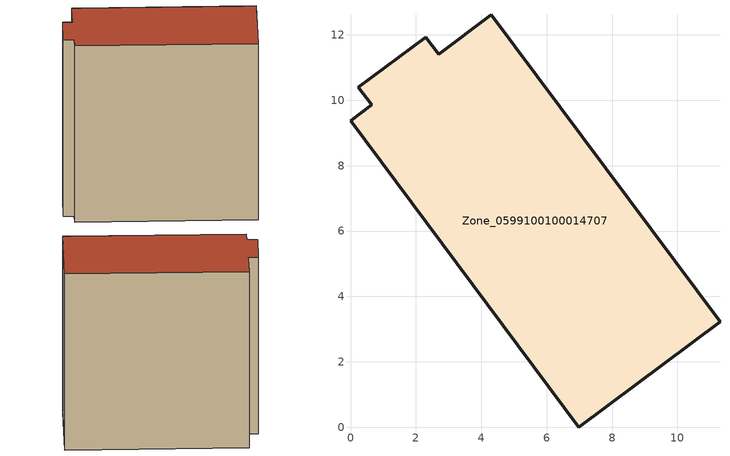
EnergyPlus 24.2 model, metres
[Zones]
Zone_0599100100014707
 floor ground (C_G): 11.3,3.22 6.99,0 0,9.37 0.65,9.86 0.24,10.4 2.3,11.92 2.69,11.4 4.3,12.61 z0
 wall outside (C_F): 2.69,11.4 2.3,11.92 0.24,10.4 0.65,9.86 0,9.37 6.99,0 11.3,3.22 4.3,12.61 2.69,11.4 z0:12.48
 roof outside (C_R): 11.3,3.22 4.3,12.61 2.69,11.4 2.3,11.92 0.24,10.4 0.65,9.86 0,9.37 6.99,0 z12.48
[BUILDING]
Pand.0599100100014707: North Axis=0; Terrain=City; Loads Convergence Tolerance Value=0.04; Temperature Convergence Tolerance Value=0.4; Solar Distribution=FullExterior; Maximum Number of Warmup Days=25; Minimum Number of Warmup Days=1
[Site:Location]
Rotterdam.The.Hague.AP_ZH_NLD Design_Conditions: Latitude=51.96; Longitude=4.45; Time Zone=1; Elevation=-4.5
[SITE:GROUNDTEMPERATURE:BUILDINGSURFACE]
18, 18, 18, 18, 18, 18, 18, 18, 18, 18, 18, 18
[MATERIAL] Thermal Absorptance=0.9; Solar Absorptance=0.7; Visible Absorptance=0.7
Name | Roughness | Thickness | Conductivity | Density | Specific Heat
G.TI.2015-2018 | MediumSmooth | 0.15 | 0.0428571 | 540 | 1210
F.TI.2015-2018 | Rough | 0.3 | 0.0666667 | 1920 | 840
R.TI.2015-2018 | MediumRough | 0.2 | 0.0333333 | 1500 | 1000
[CONSTRUCTION]
C_G: G.TI.2015-2018
C_F: F.TI.2015-2018
C_R: R.TI.2015-2018
[ZONE]
Zone_0599100100014707: Type=1; Multiplier=1; Ceiling Height=Autocalculate; Volume=Autocalculate; Floor Area=autocalculate; Part of Total Floor Area=Yes
[ZONEINFILTRATION:DESIGNFLOWRATE]
Infil_Zone_0599100100014707: Zone or ZoneList or Space or SpaceList=Zone_0599100100014707; Schedule=AlwaysOn; Design Flow Rate Calculation Method=Flow/Area; Flow Rate per Floor Area=0.0015; Constant Term Coefficient=1; Temperature Term Coefficient=0; Velocity Term Coefficient=0; Velocity Squared Term Coefficient=0
[HVACTEMPLATE:ZONE:IDEALLOADSAIRSYSTEM]
Zone_0599100100014707: Maximum Heating Supply Air Temperature=50; Minimum Cooling Supply Air Temperature=13; Maximum Heating Supply Air Humidity Ratio=0.0156; Minimum Cooling Supply Air Humidity Ratio=0.0077; Heating Limit=NoLimit; Cooling Limit=NoLimit; Dehumidification Control Type=ConstantSensibleHeatRatio; Cooling Sensible Heat Ratio=0.7; Dehumidification Setpoint=60; Humidification Control Type=None; Humidification Setpoint=30; Outdoor Air Method=None; Outdoor Air Flow Rate per Person=0.00944; Outdoor Air Flow Rate per Zone Floor Area=0; Outdoor Air Flow Rate per Zone=0; Demand Controlled Ventilation Type=None; Outdoor Air Economizer Type=NoEconomizer; Heat Recovery Type=None; Sensible Heat Recovery Effectiveness=0.7; Latent Heat Recovery Effectiveness=0.65
[ZONECONTROL:THERMOSTAT]
ThermostatControl_Zone_0599100100014707: Zone or ZoneList=Zone_0599100100014707; Control Type Schedule=DualSetpointControlType; Control 1=Thermostat_Zone_0599100100014707; Temperature Difference Between Cutout And Setpoint=0
[THERMOSTATSETPOINT:DUALSETPOINT]
Thermostat_Zone_0599100100014707: Heating Setpoint Temperature Schedule=HeatingSetpoint_Zone_0599100100014707; Cooling Setpoint Temperature Schedule=CoolingSetpoint_Zone_0599100100014707
[SCHEDULE:COMPACT]
HeatingSetpoint_Zone_0599100100014707: Through: 12/31, For: AllDays, Until: 24:00, 21
CoolingSetpoint_Zone_0599100100014707: Through: 12/31, For: AllDays, Until: 24:00, 24
DualSetpointControlType: Through: 12/31, For: AllDays, Until: 24:00, 4
AlwaysOn: Through: 12/31, For: AllDays, Until: 24:00, 1
